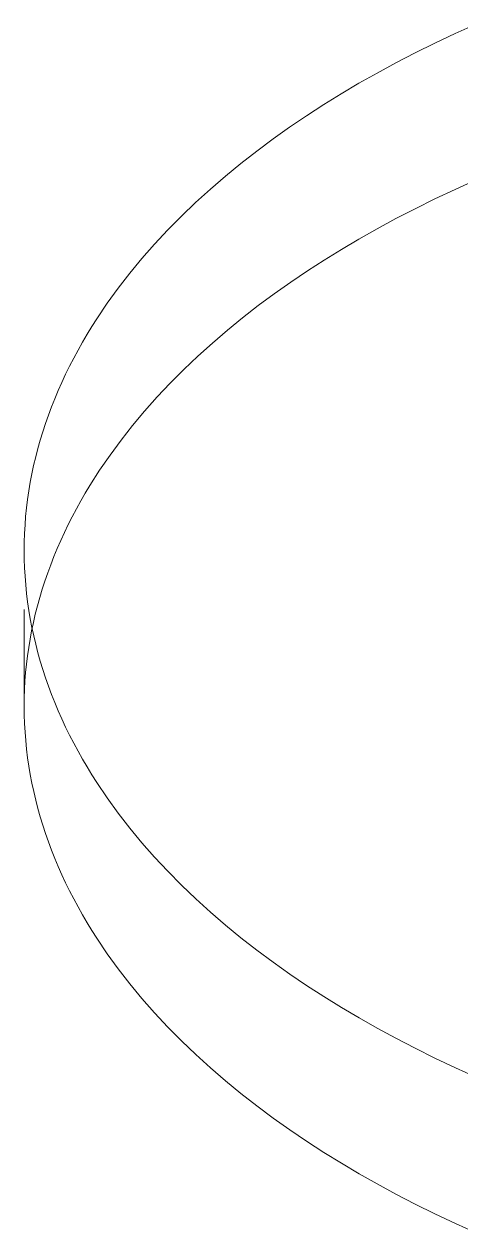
# Model space of a CAD drawing. Header units: millimetres. Extents: x -124 to 15640, y 659 to 4121.
# Drawn here: x 4171.31 to 4177.04, y 2325.36 to 2341.2 of the extents above; entities that cross this region are included whole.
import ezdxf

# ---------------------------------------------------------------- set-up
doc = ezdxf.new("R2010")
doc.units = ezdxf.units.MM
doc.linetypes.add('HIDDEN', pattern=[1.905, 1.27, -0.635])
doc.layers.add('ZANO_R_przerywana', color=7, linetype='HIDDEN', lineweight=0)

msp = doc.modelspace()

# ---------------------------------------------------------------- linework, layer by layer
at = {"layer": 'ZANO_R_przerywana'}
for p, q in [((4176.7, 2340.953), (4176.967, 2341.078)), ((4176.967, 2341.078), (4177.242, 2341.201)), ((4176.44, 2340.824), (4176.7, 2340.953)), ((4176.188, 2340.694), (4176.44, 2340.824)), ((4175.942, 2340.561), (4176.188, 2340.694)), ((4175.704, 2340.427), (4175.942, 2340.561)), ((4175.242, 2340.148), (4175.471, 2340.29)), ((4175.471, 2340.29), (4175.704, 2340.427)), ((4175.016, 2340.002), (4175.242, 2340.148)), ((4174.794, 2339.852), (4175.016, 2340.002)), ((4174.576, 2339.698), (4174.794, 2339.852)), ((4174.363, 2339.539), (4174.576, 2339.698)), ((4174.155, 2339.377), (4174.363, 2339.539)), ((4173.951, 2339.21), (4174.155, 2339.377)), ((4173.754, 2339.04), (4173.951, 2339.21)), ((4173.561, 2338.866), (4173.754, 2339.04)), ((4176.967, 2339.037), (4176.7, 2338.911)), ((4177.242, 2339.16), (4176.967, 2339.037)), ((4173.375, 2338.687), (4173.561, 2338.866)), ((4176.7, 2338.911), (4176.44, 2338.783)), ((4176.44, 2338.783), (4176.188, 2338.653)), ((4173.195, 2338.506), (4173.375, 2338.687)), ((4176.188, 2338.653), (4175.942, 2338.52)), ((4173.022, 2338.32), (4173.195, 2338.506)), ((4175.704, 2338.386), (4175.475, 2338.251)), ((4175.942, 2338.52), (4175.704, 2338.386)), ((4172.856, 2338.131), (4173.022, 2338.32)), ((4175.475, 2338.251), (4175.249, 2338.111)), ((4172.697, 2337.939), (4172.856, 2338.131)), ((4175.249, 2338.111), (4175.027, 2337.968)), ((4172.545, 2337.743), (4172.697, 2337.939)), ((4175.027, 2337.968), (4174.808, 2337.82)), ((4174.808, 2337.82), (4174.593, 2337.669)), ((4172.401, 2337.544), (4172.545, 2337.743)), ((4174.593, 2337.669), (4174.383, 2337.513)), ((4172.265, 2337.342), (4172.401, 2337.544)), ((4174.383, 2337.513), (4174.177, 2337.354)), ((4172.2, 2337.24), (4172.265, 2337.342)), ((4174.177, 2337.354), (4173.977, 2337.19)), ((4172.077, 2337.034), (4172.137, 2337.138)), ((4172.137, 2337.138), (4172.2, 2337.24)), ((4173.977, 2337.19), (4173.781, 2337.023)), ((4172.018, 2336.93), (4172.077, 2337.034)), ((4173.781, 2337.023), (4173.591, 2336.852)), ((4171.907, 2336.72), (4171.962, 2336.826)), ((4171.962, 2336.826), (4172.018, 2336.93)), ((4173.591, 2336.852), (4173.407, 2336.677)), ((4171.855, 2336.615), (4171.907, 2336.72)), ((4173.407, 2336.677), (4173.229, 2336.499)), ((4171.758, 2336.401), (4171.806, 2336.508)), ((4171.806, 2336.508), (4171.855, 2336.615)), ((4173.229, 2336.499), (4173.057, 2336.317)), ((4171.713, 2336.294), (4171.758, 2336.401)), ((4171.63, 2336.078), (4171.67, 2336.186)), ((4171.67, 2336.186), (4171.713, 2336.294)), ((4173.057, 2336.317), (4172.892, 2336.131)), ((4171.591, 2335.969), (4171.63, 2336.078)), ((4172.892, 2336.131), (4172.733, 2335.943)), ((4171.522, 2335.75), (4171.556, 2335.86)), ((4171.556, 2335.86), (4171.591, 2335.969)), ((4172.733, 2335.943), (4172.582, 2335.751)), ((4171.491, 2335.64), (4171.522, 2335.75)), ((4172.582, 2335.751), (4172.438, 2335.556)), ((4171.463, 2335.53), (4171.491, 2335.64)), ((4172.438, 2335.556), (4172.302, 2335.358)), ((4171.413, 2335.309), (4171.436, 2335.419)), ((4171.436, 2335.419), (4171.463, 2335.53)), ((4171.392, 2335.198), (4171.413, 2335.309)), ((4172.302, 2335.358), (4172.174, 2335.157)), ((4171.357, 2334.975), (4171.373, 2335.086)), ((4171.373, 2335.086), (4171.392, 2335.198)), ((4172.174, 2335.157), (4172.113, 2335.056)), ((4171.343, 2334.863), (4171.357, 2334.975)), ((4172.054, 2334.954), (4171.997, 2334.851)), ((4172.113, 2335.056), (4172.054, 2334.954)), ((4171.323, 2334.639), (4171.331, 2334.751)), ((4171.331, 2334.751), (4171.343, 2334.863)), ((4171.943, 2334.748), (4171.89, 2334.644)), ((4171.997, 2334.851), (4171.943, 2334.748)), ((4171.316, 2334.527), (4171.323, 2334.639)), ((4171.89, 2334.644), (4171.84, 2334.54)), ((4171.313, 2334.415), (4171.316, 2334.527)), ((4171.791, 2334.435), (4171.745, 2334.33)), ((4171.84, 2334.54), (4171.791, 2334.435)), ((4171.311, 2334.303), (4171.313, 2334.415)), ((4171.313, 2334.191), (4171.311, 2334.303)), ((4171.745, 2334.33), (4171.701, 2334.224)), ((4171.311, 2332.262), (4171.311, 2334.191)), ((4171.316, 2334.079), (4171.313, 2334.191)), ((4171.66, 2334.118), (4171.62, 2334.011)), ((4171.701, 2334.224), (4171.66, 2334.118)), ((4171.323, 2333.967), (4171.316, 2334.079)), ((4171.332, 2333.855), (4171.323, 2333.967)), ((4171.62, 2334.011), (4171.583, 2333.904)), ((4171.343, 2333.743), (4171.332, 2333.855)), ((4171.549, 2333.796), (4171.516, 2333.688)), ((4171.583, 2333.904), (4171.549, 2333.796)), ((4171.357, 2333.632), (4171.343, 2333.743)), ((4171.373, 2333.52), (4171.357, 2333.632)), ((4171.516, 2333.688), (4171.486, 2333.58)), ((4171.392, 2333.409), (4171.373, 2333.52)), ((4171.486, 2333.58), (4171.458, 2333.472)), ((4171.413, 2333.298), (4171.392, 2333.409)), ((4171.433, 2333.363), (4171.41, 2333.254)), ((4171.458, 2333.472), (4171.433, 2333.363)), ((4171.41, 2333.254), (4171.389, 2333.144)), ((4171.437, 2333.187), (4171.413, 2333.298)), ((4171.463, 2333.076), (4171.437, 2333.187)), ((4171.371, 2333.035), (4171.355, 2332.925)), ((4171.389, 2333.144), (4171.371, 2333.035)), ((4171.491, 2332.966), (4171.463, 2333.076)), ((4171.355, 2332.925), (4171.342, 2332.815)), ((4171.522, 2332.856), (4171.491, 2332.966)), ((4171.556, 2332.747), (4171.522, 2332.856)), ((4171.331, 2332.705), (4171.322, 2332.595)), ((4171.342, 2332.815), (4171.331, 2332.705)), ((4171.592, 2332.637), (4171.556, 2332.747)), ((4171.322, 2332.595), (4171.316, 2332.484)), ((4171.63, 2332.529), (4171.592, 2332.637)), ((4171.67, 2332.42), (4171.63, 2332.529)), ((4171.316, 2332.484), (4171.313, 2332.374)), ((4171.713, 2332.312), (4171.67, 2332.42)), ((4171.311, 2332.262), (4171.313, 2332.15)), ((4171.759, 2332.205), (4171.713, 2332.312)), ((4171.313, 2332.15), (4171.316, 2332.038)), ((4171.806, 2332.098), (4171.759, 2332.205)), ((4171.856, 2331.992), (4171.806, 2332.098)), ((4171.316, 2332.038), (4171.323, 2331.926)), ((4171.323, 2331.926), (4171.332, 2331.814)), ((4171.908, 2331.886), (4171.856, 2331.992)), ((4171.332, 2331.814), (4171.343, 2331.702)), ((4171.962, 2331.781), (4171.908, 2331.886)), ((4172.018, 2331.676), (4171.962, 2331.781)), ((4171.343, 2331.702), (4171.357, 2331.59)), ((4171.357, 2331.59), (4171.373, 2331.479)), ((4172.077, 2331.572), (4172.018, 2331.676)), ((4172.138, 2331.469), (4172.077, 2331.572)), ((4171.373, 2331.479), (4171.392, 2331.368)), ((4172.201, 2331.366), (4172.138, 2331.469)), ((4171.392, 2331.368), (4171.413, 2331.256)), ((4171.413, 2331.256), (4171.437, 2331.146)), ((4172.266, 2331.264), (4172.201, 2331.366)), ((4172.402, 2331.062), (4172.266, 2331.264)), ((4171.437, 2331.146), (4171.463, 2331.035)), ((4171.463, 2331.035), (4171.491, 2330.925)), ((4172.546, 2330.864), (4172.402, 2331.062)), ((4171.491, 2330.925), (4171.522, 2330.815)), ((4171.522, 2330.815), (4171.556, 2330.705)), ((4172.697, 2330.668), (4172.546, 2330.864)), ((4171.556, 2330.705), (4171.592, 2330.596)), ((4172.857, 2330.475), (4172.697, 2330.668)), ((4171.592, 2330.596), (4171.63, 2330.487)), ((4171.63, 2330.487), (4171.67, 2330.379)), ((4173.023, 2330.286), (4172.857, 2330.475)), ((4171.67, 2330.379), (4171.713, 2330.271)), ((4171.713, 2330.271), (4171.759, 2330.164)), ((4171.759, 2330.164), (4171.806, 2330.057)), ((4173.196, 2330.101), (4173.023, 2330.286)), ((4171.806, 2330.057), (4171.856, 2329.951)), ((4173.376, 2329.919), (4173.196, 2330.101)), ((4171.856, 2329.951), (4171.908, 2329.845)), ((4171.908, 2329.845), (4171.962, 2329.74)), ((4173.562, 2329.741), (4173.376, 2329.919)), ((4171.962, 2329.74), (4172.018, 2329.635)), ((4173.754, 2329.566), (4173.562, 2329.741)), ((4172.018, 2329.635), (4172.077, 2329.531)), ((4172.077, 2329.531), (4172.138, 2329.428)), ((4173.952, 2329.396), (4173.754, 2329.566)), ((4172.138, 2329.428), (4172.201, 2329.325)), ((4174.156, 2329.23), (4173.952, 2329.396)), ((4172.201, 2329.325), (4172.266, 2329.223)), ((4172.266, 2329.223), (4172.402, 2329.021)), ((4174.364, 2329.067), (4174.156, 2329.23)), ((4174.577, 2328.909), (4174.364, 2329.067)), ((4172.402, 2329.021), (4172.546, 2328.822)), ((4174.795, 2328.755), (4174.577, 2328.909)), ((4172.546, 2328.822), (4172.697, 2328.627)), ((4175.017, 2328.605), (4174.795, 2328.755)), ((4172.697, 2328.627), (4172.857, 2328.434)), ((4175.243, 2328.459), (4175.017, 2328.605)), ((4172.857, 2328.434), (4173.023, 2328.245)), ((4175.473, 2328.317), (4175.243, 2328.459)), ((4175.705, 2328.18), (4175.473, 2328.317)), ((4173.023, 2328.245), (4173.196, 2328.06)), ((4175.943, 2328.045), (4175.705, 2328.18)), ((4173.196, 2328.06), (4173.376, 2327.878)), ((4176.189, 2327.913), (4175.943, 2328.045)), ((4173.376, 2327.878), (4173.562, 2327.7)), ((4176.442, 2327.782), (4176.189, 2327.913)), ((4176.701, 2327.654), (4176.442, 2327.782)), ((4173.562, 2327.7), (4173.754, 2327.525)), ((4176.969, 2327.528), (4176.701, 2327.654)), ((4173.754, 2327.525), (4173.952, 2327.355)), ((4177.243, 2327.405), (4176.969, 2327.528)), ((4173.952, 2327.355), (4174.156, 2327.188)), ((4174.156, 2327.188), (4174.364, 2327.026)), ((4174.364, 2327.026), (4174.577, 2326.868)), ((4174.577, 2326.868), (4174.795, 2326.713)), ((4174.795, 2326.713), (4175.017, 2326.563)), ((4175.017, 2326.563), (4175.243, 2326.417)), ((4175.243, 2326.417), (4175.473, 2326.276)), ((4175.473, 2326.276), (4175.705, 2326.138)), ((4175.705, 2326.138), (4175.943, 2326.004)), ((4175.943, 2326.004), (4176.189, 2325.871)), ((4176.189, 2325.871), (4176.442, 2325.741)), ((4176.442, 2325.741), (4176.701, 2325.613)), ((4176.701, 2325.613), (4176.969, 2325.487)), ((4176.969, 2325.487), (4177.243, 2325.364))]:
    msp.add_line(p, q, dxfattribs=at)

doc.saveas('drawing.dxf')
